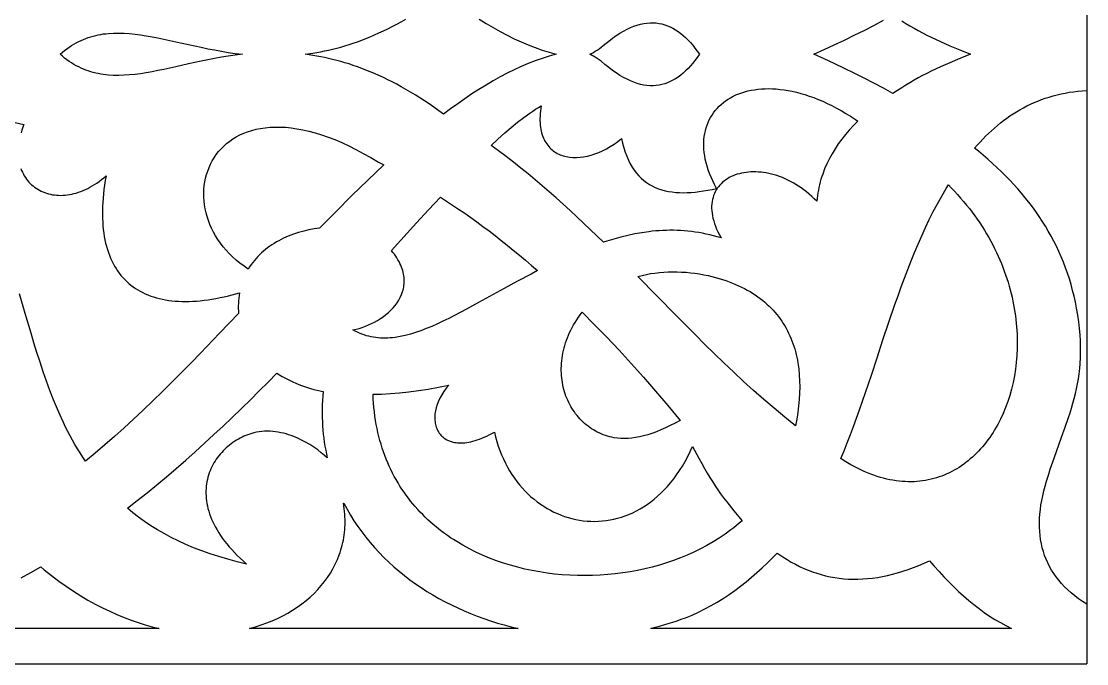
# Model space of a CAD drawing. Extents: x -170 to 170, y -20 to 44.
# Drawn here: x 114.6 to 170.2, y -20.5 to 13.1 of the extents above; entities that cross this region are included whole.
import ezdxf

# ---------------------------------------------------------------- set-up
doc = ezdxf.new("R2010")
doc.units = 0
doc.header["$MEASUREMENT"] = 0
doc.layers.get('0').update_dxf_attribs({"linetype": 'CONTINUOUS'})
doc.layers.add('LAYER_1', color=18, linetype='CONTINUOUS')

msp = doc.modelspace()

# ---------------------------------------------------------------- linework, layer by layer
msp.add_line((170.235, 43.518), (170.235, -20.482))
at = {"layer": 'LAYER_1'}
for points in [[(138.485, 13.198), (138.854, 12.97), (139.223, 12.753), (139.591, 12.548), (139.959, 12.354), (140.326, 12.173), (140.693, 12.004), (141.059, 11.849), (141.425, 11.706), (141.791, 11.577), (142.156, 11.463), (142.52, 11.362), (142.156, 11.261), (141.791, 11.146), (141.425, 11.017), (141.059, 10.875), (140.693, 10.719), (140.326, 10.551), (139.958, 10.369), (139.59, 10.176), (139.222, 9.971), (138.853, 9.754), (138.484, 9.526), (138.114, 9.287), (137.744, 9.038), (137.374, 8.778), (137.003, 8.509), (136.631, 8.23), (136.379, 8.414), (136.128, 8.593), (135.879, 8.764), (135.632, 8.929), (135.387, 9.088), (135.143, 9.241), (134.902, 9.387), (134.661, 9.528), (134.423, 9.662), (134.187, 9.791), (133.952, 9.914), (133.719, 10.031), (133.487, 10.143), (133.258, 10.25), (133.03, 10.351), (132.803, 10.447), (132.579, 10.538), (132.356, 10.624), (132.134, 10.706), (131.914, 10.782), (131.696, 10.854), (131.48, 10.921), (131.265, 10.983), (131.051, 11.042), (130.839, 11.096), (130.629, 11.145), (130.42, 11.191), (130.213, 11.233), (129.803, 11.305), (129.399, 11.362), (129.803, 11.419), (130.213, 11.491), (130.42, 11.533), (130.629, 11.578), (130.839, 11.628), (131.051, 11.682), (131.265, 11.74), (131.48, 11.803), (131.696, 11.87), (131.914, 11.942), (132.134, 12.018), (132.356, 12.099), (132.579, 12.185), (132.803, 12.276), (133.03, 12.372), (133.258, 12.473), (133.487, 12.58), (133.719, 12.692), (133.952, 12.809), (134.187, 12.933), (134.423, 13.061), (134.661, 13.196)], [(160.57, 13.11), (160.785, 12.976), (161, 12.847), (161.218, 12.722), (161.437, 12.6), (161.66, 12.481), (161.886, 12.364), (162.115, 12.25), (162.59, 12.026), (163.087, 11.805), (163.612, 11.585), (164.17, 11.362), (163.612, 11.138), (163.087, 10.918), (162.59, 10.698), (162.115, 10.474), (161.886, 10.359), (161.66, 10.243), (161.437, 10.124), (161.218, 10.002), (161, 9.876), (160.785, 9.747), (160.57, 9.614), (160.356, 9.476), (160.105, 9.316), (159.613, 9.586), (159.113, 9.852), (158.606, 10.113), (158.093, 10.37), (157.573, 10.623), (157.048, 10.873), (156.517, 11.119), (155.981, 11.362), (156.517, 11.605), (157.048, 11.851), (157.573, 12.101), (158.093, 12.354), (158.606, 12.611), (159.113, 12.872), (159.613, 13.138)], [(170.235, -17.376), (170.015, -17.234), (169.806, -17.087), (169.608, -16.937), (169.421, -16.782), (169.244, -16.624), (169.078, -16.461), (168.922, -16.295), (168.776, -16.124), (168.641, -15.95), (168.516, -15.772), (168.401, -15.59), (168.295, -15.404), (168.2, -15.214), (168.114, -15.021), (168.038, -14.824), (167.972, -14.624), (167.915, -14.42), (167.867, -14.212), (167.829, -14.001), (167.8, -13.786), (167.78, -13.568), (167.769, -13.346), (167.766, -13.121), (167.773, -12.893), (167.789, -12.662), (167.813, -12.427), (167.845, -12.189), (167.886, -11.947), (167.935, -11.703), (167.993, -11.455), (168.059, -11.204), (168.133, -10.951), (168.231, -10.634), (168.331, -10.326), (168.531, -9.737), (168.923, -8.643), (169.108, -8.126), (169.282, -7.621), (169.364, -7.371), (169.441, -7.122), (169.515, -6.872), (169.583, -6.622), (169.647, -6.371), (169.705, -6.117), (169.757, -5.86), (169.802, -5.6), (169.841, -5.335), (169.872, -5.065), (169.896, -4.789), (169.912, -4.506), (169.92, -4.216), (169.919, -3.918), (169.909, -3.61), (169.889, -3.293), (169.86, -2.966), (169.82, -2.627), (169.769, -2.277), (169.708, -1.914), (169.646, -1.597), (169.578, -1.285), (169.502, -0.977), (169.419, -0.674), (169.33, -0.375), (169.234, -0.081), (169.131, 0.209), (169.022, 0.495), (168.906, 0.777), (168.783, 1.054), (168.654, 1.328), (168.519, 1.598), (168.377, 1.864), (168.229, 2.126), (168.075, 2.385), (167.915, 2.64), (167.749, 2.891), (167.577, 3.139), (167.399, 3.384), (167.215, 3.625), (167.025, 3.863), (166.83, 4.098), (166.629, 4.33), (166.423, 4.559), (166.211, 4.785), (165.993, 5.008), (165.771, 5.229), (165.543, 5.446), (165.31, 5.661), (165.071, 5.874), (164.828, 6.084), (164.58, 6.292), (164.378, 6.457), (164.519, 6.618), (164.662, 6.775), (164.807, 6.929), (164.955, 7.078), (165.105, 7.225), (165.258, 7.367), (165.413, 7.505), (165.571, 7.64), (165.731, 7.77), (165.894, 7.896), (166.059, 8.018), (166.228, 8.136), (166.399, 8.249), (166.573, 8.358), (166.75, 8.463), (166.93, 8.562), (167.112, 8.658), (167.298, 8.748), (167.487, 8.833), (167.679, 8.914), (167.873, 8.99), (168.071, 9.06), (168.273, 9.126), (168.477, 9.186), (168.685, 9.241), (168.896, 9.291), (169.111, 9.335), (169.328, 9.373), (169.55, 9.406), (169.775, 9.434), (170.003, 9.455), (170.235, 9.471)], [(114.246, 7.788), (114.711, 7.693), (114.654, 7.544), (114.603, 7.397), (114.559, 7.252)], [(114.551, 5.394), (114.589, 5.293), (114.632, 5.196), (114.678, 5.102), (114.729, 5.012), (114.784, 4.925), (114.842, 4.841), (114.904, 4.761), (114.97, 4.685), (115.039, 4.612), (115.112, 4.543), (115.188, 4.478), (115.266, 4.417), (115.348, 4.359), (115.433, 4.306), (115.52, 4.256), (115.61, 4.21), (115.703, 4.169), (115.798, 4.132), (115.896, 4.099), (115.995, 4.07), (116.097, 4.045), (116.201, 4.025), (116.307, 4.01), (116.414, 3.999), (116.523, 3.992), (116.634, 3.99), (116.746, 3.993), (116.859, 4), (116.974, 4.013), (117.089, 4.03), (117.206, 4.052), (117.323, 4.079), (117.442, 4.111), (117.561, 4.148), (117.68, 4.19), (117.8, 4.237), (117.92, 4.29), (118.04, 4.348), (118.161, 4.411), (118.281, 4.479), (118.401, 4.553), (118.521, 4.633), (118.641, 4.718), (118.76, 4.809), (118.879, 4.905), (118.997, 5.008), (118.956, 4.765), (118.92, 4.527), (118.89, 4.294), (118.864, 4.064), (118.844, 3.84), (118.828, 3.619), (118.818, 3.404), (118.812, 3.192), (118.811, 2.986), (118.816, 2.783), (118.825, 2.586), (118.839, 2.392), (118.857, 2.204), (118.881, 2.019), (118.909, 1.84), (118.942, 1.665), (118.979, 1.494), (119.021, 1.328), (119.068, 1.167), (119.119, 1.01), (119.175, 0.857), (119.235, 0.71), (119.3, 0.566), (119.369, 0.428), (119.443, 0.294), (119.521, 0.165), (119.603, 0.04), (119.689, -0.08), (119.78, -0.195), (119.875, -0.306), (119.975, -0.412), (120.078, -0.514), (120.185, -0.611), (120.297, -0.703), (120.413, -0.79), (120.533, -0.873), (120.656, -0.951), (120.784, -1.024), (120.916, -1.093), (121.051, -1.157), (121.191, -1.216), (121.334, -1.271), (121.481, -1.32), (121.632, -1.365), (121.787, -1.405), (121.945, -1.441), (122.107, -1.472), (122.273, -1.497), (122.442, -1.519), (122.615, -1.535), (122.792, -1.546), (122.971, -1.553), (123.155, -1.555), (123.342, -1.552), (123.532, -1.544), (123.726, -1.532), (123.923, -1.514), (124.123, -1.492), (124.327, -1.465), (124.534, -1.433), (124.744, -1.396), (124.958, -1.354), (125.174, -1.307), (125.394, -1.256), (125.975, -1.1), (125.953, -1.241), (125.936, -1.38), (125.923, -1.517), (125.914, -1.652), (125.91, -1.786), (125.91, -1.918), (125.914, -2.048), (125.922, -2.177), (124.93, -3.219), (123.936, -4.251), (123.439, -4.762), (122.94, -5.267), (122.442, -5.768), (121.942, -6.262), (121.442, -6.749), (120.942, -7.228), (120.441, -7.699), (119.939, -8.161), (119.438, -8.613), (118.935, -9.054), (118.432, -9.484), (117.929, -9.902), (117.784, -9.687), (117.644, -9.47), (117.508, -9.25), (117.377, -9.028), (117.249, -8.804), (117.125, -8.578), (117.005, -8.35), (116.889, -8.12), (116.776, -7.888), (116.666, -7.654), (116.456, -7.181), (116.257, -6.702), (116.068, -6.216), (115.888, -5.725), (115.715, -5.229), (115.55, -4.729), (115.389, -4.225), (115.233, -3.717), (115.08, -3.207), (114.778, -2.18), (114.474, -1.148)], [(114.568, -15.995), (115.078, -15.716), (115.585, -15.427), (115.77, -15.575), (116.151, -15.878), (116.532, -16.165), (116.913, -16.436), (117.294, -16.691), (117.675, -16.932), (118.055, -17.157), (118.434, -17.368), (118.813, -17.564), (119.19, -17.746), (119.566, -17.914), (119.94, -18.068), (120.312, -18.209), (120.682, -18.336), (121.05, -18.449), (121.416, -18.55), (121.778, -18.638), (107.187, -18.638)], [(-170.138, -20.482), (170.235, -20.482)]]:
    msp.add_lwpolyline(points, dxfattribs=at)
for points in [[(147.738, 12.997), (147.891, 12.977), (148.042, 12.946), (148.19, 12.905), (148.336, 12.854), (148.479, 12.793), (148.619, 12.722), (148.756, 12.641), (148.892, 12.552), (149.024, 12.453), (149.154, 12.345), (149.282, 12.229), (149.408, 12.104), (149.531, 11.972), (149.652, 11.831), (149.77, 11.682), (149.887, 11.526), (150.001, 11.362), (149.887, 11.198), (149.77, 11.042), (149.652, 10.893), (149.531, 10.752), (149.408, 10.619), (149.282, 10.494), (149.154, 10.378), (149.024, 10.27), (148.892, 10.172), (148.756, 10.082), (148.619, 10.002), (148.479, 9.931), (148.336, 9.869), (148.19, 9.818), (148.042, 9.777), (147.891, 9.746), (147.738, 9.726), (147.581, 9.716), (147.422, 9.718), (147.259, 9.731), (147.094, 9.755), (146.925, 9.79), (146.754, 9.838), (146.58, 9.897), (146.402, 9.969), (146.221, 10.053), (146.037, 10.15), (145.849, 10.26), (145.659, 10.383), (145.464, 10.519), (145.267, 10.669), (145.066, 10.833), (144.86, 10.997), (144.758, 11.072), (144.658, 11.14), (144.559, 11.204), (144.46, 11.262), (144.363, 11.315), (144.267, 11.362), (144.363, 11.409), (144.46, 11.462), (144.559, 11.52), (144.658, 11.583), (144.758, 11.652), (144.86, 11.726), (144.962, 11.806), (145.066, 11.891), (145.267, 12.054), (145.464, 12.204), (145.659, 12.34), (145.849, 12.463), (146.037, 12.573), (146.221, 12.67), (146.402, 12.754), (146.58, 12.826), (146.754, 12.885), (146.925, 12.933), (147.094, 12.968), (147.259, 12.992), (147.422, 13.005), (147.581, 13.007)], [(119.946, 12.462), (120.229, 12.443), (120.516, 12.414), (120.807, 12.376), (121.103, 12.33), (121.403, 12.278), (121.708, 12.219), (122.017, 12.155), (122.65, 12.017), (123.302, 11.871), (123.976, 11.724), (124.32, 11.653), (124.67, 11.585), (125.026, 11.521), (125.387, 11.462), (125.754, 11.408), (126.127, 11.362), (125.754, 11.315), (125.387, 11.262), (125.026, 11.203), (124.67, 11.138), (124.32, 11.07), (123.976, 10.999), (123.302, 10.853), (122.65, 10.706), (122.017, 10.568), (121.708, 10.505), (121.403, 10.446), (121.103, 10.393), (120.807, 10.347), (120.516, 10.31), (120.229, 10.281), (119.946, 10.262), (119.667, 10.253), (119.392, 10.257), (119.121, 10.274), (118.987, 10.287), (118.853, 10.304), (118.721, 10.325), (118.59, 10.349), (118.459, 10.378), (118.329, 10.41), (118.201, 10.447), (118.073, 10.488), (117.945, 10.533), (117.819, 10.583), (117.694, 10.638), (117.569, 10.698), (117.445, 10.762), (117.322, 10.832), (117.199, 10.906), (117.077, 10.986), (116.956, 11.072), (116.836, 11.163), (116.717, 11.259), (116.598, 11.362), (116.717, 11.464), (116.836, 11.561), (116.956, 11.652), (117.077, 11.737), (117.199, 11.817), (117.322, 11.892), (117.445, 11.962), (117.569, 12.026), (117.694, 12.086), (117.819, 12.14), (117.945, 12.19), (118.073, 12.236), (118.201, 12.277), (118.329, 12.313), (118.459, 12.346), (118.59, 12.374), (118.721, 12.399), (118.853, 12.42), (118.987, 12.437), (119.121, 12.45), (119.392, 12.467), (119.667, 12.47)], [(153.816, 9.559), (154.016, 9.547), (154.22, 9.528), (154.427, 9.501), (154.638, 9.467), (154.853, 9.425), (155.07, 9.375), (155.292, 9.317), (155.516, 9.251), (155.743, 9.176), (155.973, 9.094), (156.206, 9.003), (156.441, 8.903), (156.679, 8.794), (156.92, 8.677), (157.162, 8.551), (157.407, 8.416), (157.654, 8.271), (157.902, 8.118), (158.152, 7.955), (158.279, 7.869), (158.049, 7.637), (157.832, 7.402), (157.627, 7.163), (157.434, 6.92), (157.254, 6.673), (157.086, 6.422), (156.931, 6.167), (156.789, 5.907), (156.66, 5.644), (156.544, 5.376), (156.442, 5.104), (156.395, 4.967), (156.353, 4.828), (156.313, 4.688), (156.277, 4.547), (156.244, 4.406), (156.215, 4.262), (156.189, 4.118), (156.167, 3.973), (156.148, 3.827), (156.133, 3.679), (156.002, 3.811), (155.869, 3.936), (155.734, 4.055), (155.598, 4.167), (155.461, 4.274), (155.322, 4.375), (155.183, 4.469), (155.042, 4.558), (154.901, 4.641), (154.76, 4.718), (154.618, 4.789), (154.476, 4.855), (154.334, 4.915), (154.192, 4.969), (154.051, 5.018), (153.91, 5.061), (153.77, 5.099), (153.63, 5.131), (153.492, 5.159), (153.355, 5.181), (153.22, 5.197), (153.086, 5.209), (152.953, 5.215), (152.823, 5.217), (152.695, 5.213), (152.569, 5.205), (152.445, 5.191), (152.324, 5.173), (152.206, 5.15), (152.09, 5.122), (151.978, 5.09), (151.869, 5.053), (151.764, 5.012), (151.662, 4.966), (151.564, 4.915), (151.47, 4.86), (151.38, 4.801), (151.294, 4.738), (151.213, 4.67), (151.136, 4.598), (151.064, 4.523), (150.997, 4.443), (150.936, 4.359), (150.879, 4.271), (150.829, 4.179), (150.783, 4.083), (150.744, 3.984), (150.711, 3.881), (150.684, 3.774), (150.663, 3.664), (150.649, 3.55), (150.641, 3.432), (150.64, 3.312), (150.647, 3.187), (150.66, 3.06), (150.681, 2.929), (150.709, 2.795), (150.746, 2.657), (150.79, 2.517), (150.842, 2.373), (150.902, 2.227), (150.971, 2.077), (151.048, 1.925), (151.134, 1.77), (150.936, 1.827), (150.739, 1.879), (150.543, 1.926), (150.349, 1.969), (150.156, 2.008), (149.963, 2.042), (149.772, 2.071), (149.582, 2.097), (149.393, 2.118), (149.204, 2.135), (149.017, 2.148), (148.83, 2.157), (148.644, 2.162), (148.458, 2.163), (148.273, 2.16), (148.089, 2.153), (147.905, 2.143), (147.721, 2.129), (147.538, 2.112), (147.355, 2.091), (146.99, 2.038), (146.625, 1.973), (146.261, 1.895), (145.896, 1.805), (145.531, 1.703), (145.164, 1.59), (144.993, 1.538), (144.298, 2.21), (143.595, 2.873), (143.24, 3.202), (142.882, 3.528), (142.521, 3.851), (142.158, 4.17), (141.791, 4.487), (141.42, 4.801), (141.046, 5.11), (140.668, 5.416), (140.286, 5.718), (139.899, 6.016), (139.508, 6.309), (139.113, 6.597), (139.475, 6.933), (139.826, 7.248), (140.169, 7.542), (140.501, 7.814), (140.824, 8.063), (141.136, 8.288), (141.289, 8.392), (141.439, 8.489), (141.586, 8.579), (141.731, 8.664), (141.71, 8.526), (141.693, 8.392), (141.681, 8.261), (141.673, 8.135), (141.67, 8.012), (141.671, 7.892), (141.675, 7.777), (141.684, 7.665), (141.697, 7.556), (141.714, 7.452), (141.734, 7.351), (141.758, 7.253), (141.786, 7.16), (141.817, 7.07), (141.852, 6.983), (141.89, 6.9), (141.931, 6.821), (141.976, 6.745), (142.023, 6.673), (142.074, 6.605), (142.127, 6.54), (142.183, 6.478), (142.242, 6.42), (142.304, 6.366), (142.368, 6.315), (142.434, 6.267), (142.503, 6.223), (142.574, 6.183), (142.648, 6.146), (142.723, 6.113), (142.801, 6.082), (142.88, 6.056), (142.961, 6.033), (143.045, 6.013), (143.129, 5.997), (143.216, 5.984), (143.393, 5.968), (143.575, 5.966), (143.762, 5.977), (143.953, 6.001), (144.148, 6.039), (144.344, 6.09), (144.543, 6.154), (144.743, 6.231), (144.943, 6.321), (145.143, 6.424), (145.342, 6.54), (145.54, 6.668), (145.735, 6.809), (145.927, 6.962), (145.984, 6.709), (146.049, 6.47), (146.122, 6.243), (146.203, 6.03), (146.29, 5.83), (146.385, 5.642), (146.487, 5.467), (146.596, 5.304), (146.711, 5.152), (146.833, 5.013), (146.962, 4.884), (147.097, 4.767), (147.238, 4.66), (147.385, 4.564), (147.538, 4.478), (147.697, 4.403), (147.861, 4.337), (148.031, 4.281), (148.206, 4.233), (148.386, 4.195), (148.571, 4.166), (148.761, 4.145), (148.956, 4.133), (149.155, 4.129), (149.359, 4.132), (149.567, 4.143), (149.779, 4.161), (149.995, 4.186), (150.215, 4.217), (150.438, 4.256), (150.665, 4.3), (150.896, 4.35), (150.79, 4.549), (150.694, 4.746), (150.607, 4.94), (150.529, 5.132), (150.461, 5.322), (150.402, 5.509), (150.352, 5.693), (150.31, 5.875), (150.277, 6.054), (150.253, 6.23), (150.237, 6.402), (150.23, 6.572), (150.231, 6.738), (150.239, 6.9), (150.256, 7.059), (150.281, 7.214), (150.313, 7.365), (150.352, 7.513), (150.4, 7.656), (150.454, 7.795), (150.516, 7.93), (150.584, 8.06), (150.66, 8.186), (150.742, 8.307), (150.831, 8.423), (150.927, 8.534), (151.029, 8.641), (151.137, 8.742), (151.251, 8.838), (151.372, 8.928), (151.498, 9.013), (151.63, 9.093), (151.768, 9.166), (151.911, 9.234), (152.06, 9.296), (152.214, 9.352), (152.373, 9.401), (152.537, 9.444), (152.706, 9.481), (152.88, 9.511), (153.059, 9.535), (153.242, 9.551), (153.429, 9.561), (153.621, 9.564)], [(128.105, 7.559), (128.386, 7.544), (128.675, 7.516), (128.974, 7.473), (129.281, 7.416), (129.597, 7.345), (129.922, 7.257), (130.256, 7.154), (130.599, 7.035), (130.95, 6.9), (131.31, 6.747), (131.678, 6.577), (132.055, 6.389), (132.44, 6.183), (132.833, 5.959), (133.235, 5.715), (133.51, 5.577), (133.092, 5.186), (132.674, 4.788), (132.255, 4.384), (131.836, 3.973), (130.997, 3.134), (130.156, 2.275), (129.877, 2.238), (129.6, 2.189), (129.325, 2.126), (129.053, 2.051), (128.785, 1.962), (128.654, 1.913), (128.523, 1.861), (128.394, 1.806), (128.267, 1.747), (128.142, 1.685), (128.019, 1.62), (127.898, 1.552), (127.78, 1.481), (127.663, 1.406), (127.55, 1.328), (127.439, 1.247), (127.33, 1.162), (127.225, 1.074), (127.123, 0.984), (127.023, 0.889), (126.928, 0.792), (126.835, 0.691), (126.747, 0.587), (126.662, 0.48), (126.581, 0.37), (126.503, 0.256), (126.43, 0.139), (126.208, 0.288), (125.998, 0.444), (125.798, 0.605), (125.61, 0.773), (125.434, 0.946), (125.269, 1.123), (125.115, 1.305), (124.972, 1.492), (124.84, 1.682), (124.719, 1.875), (124.609, 2.071), (124.511, 2.269), (124.423, 2.47), (124.346, 2.672), (124.28, 2.876), (124.224, 3.08), (124.18, 3.284), (124.146, 3.489), (124.122, 3.693), (124.109, 3.896), (124.107, 4.098), (124.115, 4.298), (124.134, 4.497), (124.163, 4.692), (124.202, 4.885), (124.251, 5.074), (124.311, 5.26), (124.381, 5.442), (124.461, 5.618), (124.551, 5.79), (124.651, 5.957), (124.761, 6.118), (124.881, 6.272), (125.011, 6.42), (125.15, 6.561), (125.299, 6.694), (125.459, 6.819), (125.627, 6.936), (125.805, 7.045), (125.993, 7.144), (126.191, 7.234), (126.397, 7.314), (126.614, 7.383), (126.839, 7.442), (127.074, 7.489), (127.318, 7.525), (127.571, 7.549), (127.834, 7.56)], [(163.155, 4.389), (163.324, 4.21), (163.489, 4.03), (163.65, 3.849), (163.806, 3.667), (163.957, 3.483), (164.104, 3.298), (164.246, 3.112), (164.383, 2.925), (164.516, 2.737), (164.645, 2.548), (164.77, 2.358), (164.89, 2.167), (165.005, 1.976), (165.116, 1.784), (165.224, 1.591), (165.326, 1.398), (165.425, 1.204), (165.519, 1.01), (165.61, 0.815), (165.696, 0.62), (165.778, 0.425), (165.856, 0.229), (165.93, 0.033), (165.999, -0.162), (166.065, -0.358), (166.127, -0.554), (166.186, -0.75), (166.24, -0.945), (166.29, -1.141), (166.337, -1.336), (166.38, -1.531), (166.419, -1.725), (166.454, -1.919), (166.485, -2.113), (166.513, -2.306), (166.538, -2.499), (166.576, -2.881), (166.599, -3.261), (166.609, -3.637), (166.605, -4.01), (166.588, -4.377), (166.558, -4.74), (166.515, -5.097), (166.459, -5.448), (166.39, -5.793), (166.31, -6.131), (166.217, -6.462), (166.113, -6.785), (165.997, -7.1), (165.871, -7.405), (165.733, -7.702), (165.584, -7.989), (165.506, -8.129), (165.426, -8.266), (165.342, -8.4), (165.256, -8.532), (165.168, -8.661), (165.077, -8.787), (164.984, -8.91), (164.889, -9.03), (164.791, -9.148), (164.691, -9.262), (164.588, -9.373), (164.483, -9.481), (164.376, -9.585), (164.267, -9.687), (164.155, -9.785), (164.042, -9.879), (163.926, -9.97), (163.808, -10.058), (163.688, -10.142), (163.567, -10.222), (163.443, -10.299), (163.317, -10.371), (163.189, -10.44), (163.059, -10.506), (162.928, -10.567), (162.794, -10.624), (162.659, -10.677), (162.522, -10.726), (162.384, -10.77), (162.243, -10.811), (162.101, -10.847), (161.957, -10.879), (161.812, -10.906), (161.665, -10.929), (161.516, -10.948), (161.366, -10.961), (161.215, -10.971), (161.062, -10.975), (160.907, -10.975), (160.751, -10.969), (160.594, -10.959), (160.435, -10.944), (160.275, -10.924), (160.114, -10.899), (159.952, -10.869), (159.788, -10.834), (159.623, -10.793), (159.457, -10.747), (159.29, -10.696), (159.122, -10.639), (158.952, -10.577), (158.782, -10.509), (158.611, -10.436), (158.438, -10.357), (158.265, -10.272), (158.091, -10.181), (157.916, -10.085), (157.74, -9.983), (157.563, -9.875), (157.385, -9.761), (157.558, -9.353), (157.727, -8.937), (157.892, -8.515), (158.054, -8.087), (158.214, -7.652), (158.371, -7.212), (158.68, -6.319), (158.984, -5.411), (159.287, -4.492), (159.591, -3.567), (159.9, -2.639), (160.216, -1.714), (160.378, -1.254), (160.542, -0.795), (160.71, -0.34), (160.882, 0.113), (161.058, 0.561), (161.238, 1.006), (161.424, 1.445), (161.614, 1.88), (161.81, 2.308), (162.012, 2.73), (162.221, 3.145), (162.436, 3.552), (162.658, 3.952), (162.888, 4.343), (163.007, 4.544)], [(136.784, 3.692), (137.103, 3.483), (137.421, 3.269), (137.74, 3.05), (138.058, 2.827), (138.376, 2.598), (138.693, 2.365), (139.011, 2.127), (139.328, 1.884), (139.645, 1.637), (139.962, 1.385), (140.278, 1.128), (140.595, 0.867), (140.911, 0.601), (141.227, 0.33), (141.543, 0.055), (141.206, -0.121), (140.491, -0.498), (139.796, -0.876), (138.464, -1.616), (137.826, -1.965), (137.206, -2.292), (136.903, -2.445), (136.604, -2.591), (136.31, -2.728), (136.019, -2.856), (135.733, -2.974), (135.451, -3.082), (135.173, -3.178), (134.899, -3.261), (134.629, -3.332), (134.363, -3.389), (134.1, -3.432), (133.97, -3.448), (133.841, -3.46), (133.714, -3.467), (133.587, -3.471), (133.46, -3.471), (133.335, -3.466), (133.211, -3.457), (133.088, -3.444), (132.965, -3.426), (132.843, -3.403), (132.723, -3.376), (132.603, -3.343), (132.484, -3.306), (132.365, -3.264), (132.248, -3.217), (132.131, -3.164), (132.016, -3.107), (131.901, -3.044), (132.062, -3.006), (132.225, -2.962), (132.388, -2.91), (132.551, -2.85), (132.713, -2.784), (132.872, -2.71), (133.03, -2.63), (133.184, -2.543), (133.334, -2.45), (133.479, -2.35), (133.618, -2.244), (133.751, -2.132), (133.877, -2.015), (133.995, -1.892), (134.104, -1.763), (134.204, -1.629), (134.294, -1.49), (134.373, -1.346), (134.441, -1.196), (134.495, -1.043), (134.518, -0.964), (134.537, -0.884), (134.553, -0.804), (134.565, -0.722), (134.573, -0.639), (134.578, -0.555), (134.579, -0.47), (134.576, -0.384), (134.568, -0.297), (134.557, -0.209), (134.541, -0.121), (134.522, -0.031), (134.497, 0.06), (134.468, 0.151), (134.435, 0.244), (134.397, 0.337), (134.354, 0.431), (134.306, 0.525), (134.253, 0.621), (134.195, 0.717), (134.132, 0.814), (134.063, 0.912), (133.989, 1.01), (133.91, 1.109), (135.222, 2.55), (135.852, 3.236), (136.465, 3.897)], [(148.836, -0.007), (149.07, -0.016), (149.303, -0.031), (149.537, -0.053), (149.77, -0.082), (150.002, -0.117), (150.234, -0.159), (150.465, -0.207), (150.658, -0.253), (150.848, -0.302), (151.032, -0.354), (151.213, -0.409), (151.389, -0.468), (151.561, -0.529), (151.728, -0.594), (151.892, -0.661), (152.051, -0.732), (152.205, -0.805), (152.356, -0.881), (152.503, -0.961), (152.645, -1.043), (152.783, -1.127), (152.917, -1.215), (153.047, -1.305), (153.173, -1.398), (153.295, -1.493), (153.414, -1.592), (153.528, -1.692), (153.638, -1.795), (153.744, -1.901), (153.847, -2.009), (153.945, -2.119), (154.04, -2.232), (154.131, -2.347), (154.218, -2.464), (154.301, -2.584), (154.381, -2.706), (154.457, -2.83), (154.529, -2.956), (154.598, -3.084), (154.663, -3.214), (154.724, -3.346), (154.782, -3.48), (154.837, -3.616), (154.887, -3.754), (154.935, -3.894), (154.978, -4.035), (155.019, -4.178), (155.056, -4.323), (155.089, -4.47), (155.119, -4.619), (155.146, -4.769), (155.19, -5.073), (155.221, -5.384), (155.238, -5.7), (155.243, -6.022), (155.236, -6.348), (155.216, -6.68), (155.185, -7.015), (155.141, -7.355), (155.086, -7.699), (155.019, -8.046), (154.458, -7.596), (153.908, -7.139), (153.367, -6.675), (152.835, -6.206), (152.311, -5.731), (151.794, -5.25), (151.282, -4.765), (150.775, -4.275), (150.273, -3.781), (149.773, -3.284), (148.778, -2.28), (146.784, -0.246), (147.004, -0.191), (147.228, -0.143), (147.453, -0.102), (147.68, -0.069), (147.909, -0.042), (148.139, -0.023), (148.371, -0.011), (148.603, -0.005)], [(144.518, -2.768), (145.161, -3.429), (145.801, -4.108), (146.439, -4.803), (147.076, -5.515), (147.713, -6.246), (148.351, -6.997), (148.992, -7.767), (148.73, -7.911), (148.476, -8.043), (148.228, -8.162), (147.986, -8.269), (147.751, -8.364), (147.522, -8.448), (147.299, -8.519), (147.081, -8.58), (146.87, -8.629), (146.665, -8.667), (146.465, -8.694), (146.272, -8.71), (146.083, -8.716), (145.9, -8.712), (145.723, -8.697), (145.55, -8.672), (145.433, -8.649), (145.317, -8.622), (145.203, -8.591), (145.091, -8.556), (144.981, -8.517), (144.874, -8.474), (144.768, -8.428), (144.664, -8.377), (144.563, -8.323), (144.464, -8.266), (144.367, -8.205), (144.272, -8.141), (144.18, -8.073), (144.09, -8.002), (144.003, -7.928), (143.918, -7.852), (143.836, -7.772), (143.757, -7.689), (143.68, -7.603), (143.606, -7.515), (143.535, -7.424), (143.467, -7.33), (143.402, -7.234), (143.339, -7.136), (143.28, -7.035), (143.224, -6.932), (143.17, -6.827), (143.12, -6.719), (143.074, -6.61), (143.03, -6.499), (142.99, -6.385), (142.953, -6.27), (142.92, -6.154), (142.89, -6.035), (142.864, -5.916), (142.841, -5.794), (142.822, -5.672), (142.807, -5.547), (142.795, -5.422), (142.787, -5.296), (142.783, -5.168), (142.783, -5.04), (142.787, -4.91), (142.795, -4.78), (142.807, -4.649), (142.823, -4.518), (142.843, -4.385), (142.867, -4.252), (142.896, -4.119), (142.929, -3.986), (142.966, -3.852), (143.008, -3.718), (143.054, -3.583), (143.105, -3.449), (143.16, -3.315), (143.22, -3.181), (143.285, -3.047), (143.354, -2.913), (143.428, -2.78), (143.507, -2.647), (143.591, -2.515), (143.68, -2.383), (143.774, -2.252), (143.872, -2.121)], [(128.059, -5.39), (128.195, -5.47), (128.334, -5.547), (128.475, -5.621), (128.619, -5.692), (128.765, -5.76), (128.914, -5.825), (129.065, -5.887), (129.218, -5.945), (129.373, -6), (129.53, -6.052), (129.689, -6.101), (129.85, -6.147), (130.012, -6.189), (130.34, -6.264), (130.321, -6.494), (130.306, -6.722), (130.296, -6.949), (130.291, -7.174), (130.29, -7.397), (130.294, -7.618), (130.301, -7.838), (130.313, -8.056), (130.33, -8.272), (130.35, -8.486), (130.375, -8.699), (130.404, -8.909), (130.437, -9.118), (130.474, -9.325), (130.515, -9.531), (130.56, -9.734), (130.413, -9.597), (130.247, -9.456), (130.063, -9.314), (129.864, -9.173), (129.649, -9.034), (129.422, -8.902), (129.182, -8.778), (129.058, -8.72), (128.932, -8.664), (128.803, -8.612), (128.673, -8.564), (128.54, -8.519), (128.406, -8.479), (128.27, -8.442), (128.132, -8.411), (127.993, -8.385), (127.853, -8.364), (127.713, -8.348), (127.571, -8.339), (127.429, -8.336), (127.286, -8.339), (127.144, -8.349), (127.001, -8.366), (126.858, -8.391), (126.715, -8.424), (126.612, -8.452), (126.509, -8.484), (126.407, -8.519), (126.306, -8.558), (126.206, -8.601), (126.106, -8.647), (126.008, -8.696), (125.911, -8.748), (125.816, -8.804), (125.722, -8.863), (125.63, -8.925), (125.539, -8.99), (125.451, -9.058), (125.364, -9.129), (125.28, -9.203), (125.198, -9.28), (125.118, -9.36), (125.041, -9.442), (124.966, -9.527), (124.895, -9.615), (124.826, -9.705), (124.76, -9.798), (124.697, -9.894), (124.638, -9.991), (124.582, -10.092), (124.529, -10.194), (124.481, -10.299), (124.435, -10.406), (124.394, -10.515), (124.357, -10.626), (124.324, -10.739), (124.295, -10.855), (124.27, -10.972), (124.25, -11.091), (124.235, -11.212), (124.224, -11.334), (124.218, -11.459), (124.218, -11.585), (124.222, -11.713), (124.231, -11.842), (124.246, -11.973), (124.266, -12.105), (124.292, -12.239), (124.324, -12.374), (124.361, -12.51), (124.405, -12.647), (124.454, -12.786), (124.51, -12.926), (124.572, -13.067), (124.641, -13.209), (124.716, -13.352), (124.798, -13.496), (124.886, -13.64), (124.982, -13.786), (125.084, -13.932), (125.194, -14.079), (125.311, -14.226), (125.436, -14.375), (125.568, -14.523), (125.708, -14.672), (125.855, -14.822), (126.011, -14.972), (126.175, -15.122), (126.346, -15.273), (125.844, -15.154), (125.359, -15.025), (124.89, -14.887), (124.436, -14.741), (123.999, -14.586), (123.576, -14.422), (123.169, -14.25), (122.776, -14.071), (122.397, -13.883), (122.032, -13.687), (121.68, -13.484), (121.342, -13.274), (121.016, -13.057), (120.703, -12.832), (120.401, -12.601), (120.112, -12.363), (120.629, -11.96), (121.143, -11.55), (121.653, -11.133), (122.16, -10.71), (122.663, -10.281), (123.162, -9.846), (123.657, -9.407), (124.148, -8.963), (124.635, -8.515), (125.118, -8.064), (125.597, -7.61), (126.071, -7.152), (126.542, -6.693), (127.008, -6.232), (127.469, -5.77), (127.926, -5.306)], [(136.77, -6.094), (136.646, -6.261), (136.536, -6.43), (136.441, -6.6), (136.361, -6.771), (136.295, -6.941), (136.244, -7.111), (136.207, -7.277), (136.184, -7.441), (136.176, -7.601), (136.176, -7.68), (136.181, -7.756), (136.188, -7.832), (136.2, -7.906), (136.214, -7.978), (136.232, -8.049), (136.254, -8.118), (136.278, -8.185), (136.306, -8.25), (136.338, -8.312), (136.373, -8.373), (136.411, -8.431), (136.452, -8.486), (136.497, -8.539), (136.545, -8.589), (136.596, -8.637), (136.65, -8.681), (136.708, -8.722), (136.769, -8.761), (136.833, -8.796), (136.9, -8.827), (136.971, -8.856), (137.044, -8.88), (137.121, -8.901), (137.201, -8.918), (137.284, -8.931), (137.37, -8.941), (137.459, -8.946), (137.551, -8.947), (137.646, -8.943), (137.744, -8.935), (137.846, -8.923), (137.95, -8.905), (138.057, -8.884), (138.167, -8.857), (138.28, -8.825), (138.396, -8.788), (138.515, -8.746), (138.637, -8.699), (138.762, -8.646), (138.89, -8.587), (139.02, -8.523), (139.154, -8.454), (139.29, -8.378), (139.35, -8.628), (139.417, -8.872), (139.492, -9.11), (139.574, -9.342), (139.663, -9.567), (139.759, -9.786), (139.862, -9.999), (139.97, -10.205), (140.085, -10.404), (140.206, -10.597), (140.332, -10.783), (140.464, -10.963), (140.602, -11.135), (140.744, -11.301), (140.891, -11.459), (141.043, -11.61), (141.199, -11.755), (141.36, -11.892), (141.524, -12.021), (141.692, -12.144), (141.864, -12.258), (142.039, -12.366), (142.218, -12.466), (142.399, -12.558), (142.583, -12.642), (142.77, -12.718), (142.959, -12.787), (143.15, -12.848), (143.343, -12.9), (143.537, -12.945), (143.733, -12.981), (143.931, -13.01), (144.129, -13.029), (144.328, -13.041), (144.528, -13.044), (144.729, -13.038), (144.929, -13.024), (145.13, -13.001), (145.33, -12.97), (145.53, -12.929), (145.729, -12.88), (145.927, -12.822), (146.124, -12.754), (146.32, -12.678), (146.515, -12.592), (146.708, -12.498), (146.899, -12.393), (147.088, -12.28), (147.274, -12.157), (147.458, -12.024), (147.639, -11.882), (147.817, -11.73), (147.992, -11.569), (148.164, -11.397), (148.332, -11.216), (148.496, -11.025), (148.656, -10.823), (148.812, -10.612), (148.964, -10.39), (149.111, -10.158), (149.252, -9.916), (149.389, -9.663), (149.521, -9.4), (149.647, -9.126), (149.972, -9.747), (150.121, -10.022), (150.265, -10.279), (150.404, -10.52), (150.541, -10.748), (150.678, -10.967), (150.817, -11.18), (150.96, -11.389), (151.108, -11.598), (151.264, -11.81), (151.429, -12.028), (151.796, -12.495), (152.226, -13.023), (152.086, -13.145), (151.943, -13.263), (151.799, -13.379), (151.651, -13.493), (151.35, -13.712), (151.039, -13.92), (150.72, -14.119), (150.392, -14.307), (150.057, -14.484), (149.715, -14.651), (149.366, -14.808), (149.01, -14.954), (148.649, -15.09), (148.282, -15.214), (147.911, -15.329), (147.534, -15.432), (147.154, -15.525), (146.77, -15.608), (146.383, -15.679), (145.993, -15.74), (145.601, -15.79), (145.208, -15.829), (144.813, -15.858), (144.416, -15.875), (144.02, -15.882), (143.623, -15.877), (143.227, -15.862), (142.832, -15.836), (142.438, -15.798), (142.046, -15.75), (141.657, -15.69), (141.27, -15.62), (140.886, -15.538), (140.506, -15.445), (140.129, -15.341), (139.758, -15.226), (139.391, -15.1), (139.03, -14.962), (138.675, -14.813), (138.325, -14.652), (137.983, -14.48), (137.648, -14.297), (137.321, -14.103), (137.16, -14.001), (137.002, -13.897), (136.845, -13.789), (136.691, -13.679), (136.539, -13.566), (136.389, -13.45), (136.242, -13.331), (136.097, -13.209), (135.955, -13.085), (135.815, -12.957), (135.678, -12.827), (135.543, -12.693), (135.411, -12.557), (135.282, -12.418), (135.156, -12.276), (135.033, -12.131), (134.912, -11.983), (134.795, -11.832), (134.68, -11.678), (134.569, -11.522), (134.461, -11.362), (134.356, -11.2), (134.254, -11.034), (134.156, -10.866), (134.061, -10.694), (133.97, -10.52), (133.882, -10.342), (133.797, -10.162), (133.716, -9.979), (133.639, -9.793), (133.566, -9.604), (133.496, -9.411), (133.431, -9.216), (133.369, -9.018), (133.311, -8.817), (133.257, -8.613), (133.207, -8.406), (133.161, -8.196), (133.12, -7.983), (133.082, -7.767), (133.049, -7.547), (133.021, -7.325), (132.996, -7.1), (132.977, -6.872), (132.961, -6.641), (132.951, -6.407), (133.395, -6.392), (133.853, -6.366), (134.326, -6.327), (134.813, -6.275), (135.316, -6.21), (135.832, -6.131), (136.363, -6.038), (136.909, -5.93)], [(131.589, -12.411), (131.766, -12.717), (131.953, -13.017), (132.149, -13.31), (132.355, -13.597), (132.569, -13.877), (132.793, -14.151), (133.025, -14.418), (133.266, -14.678), (133.514, -14.931), (133.771, -15.178), (134.035, -15.417), (134.307, -15.649), (134.585, -15.875), (134.871, -16.093), (135.163, -16.304), (135.462, -16.507), (135.766, -16.703), (136.077, -16.892), (136.393, -17.073), (136.715, -17.247), (137.041, -17.413), (137.373, -17.571), (137.709, -17.722), (138.049, -17.864), (138.394, -17.999), (138.742, -18.126), (139.094, -18.245), (139.45, -18.356), (139.808, -18.458), (140.169, -18.552), (140.533, -18.638), (126.495, -18.638), (126.804, -18.554), (127.106, -18.459), (127.4, -18.354), (127.687, -18.24), (127.965, -18.115), (128.235, -17.982), (128.497, -17.839), (128.749, -17.688), (128.992, -17.528), (129.225, -17.36), (129.449, -17.183), (129.663, -16.999), (129.866, -16.808), (130.059, -16.609), (130.24, -16.404), (130.411, -16.191), (130.57, -15.973), (130.718, -15.748), (130.853, -15.517), (130.976, -15.281), (131.087, -15.039), (131.185, -14.792), (131.229, -14.667), (131.27, -14.54), (131.307, -14.412), (131.341, -14.284), (131.372, -14.154), (131.399, -14.023), (131.423, -13.891), (131.443, -13.758), (131.46, -13.624), (131.473, -13.49), (131.482, -13.354), (131.488, -13.218), (131.49, -13.08), (131.488, -12.942), (131.483, -12.803), (131.474, -12.664), (131.461, -12.523), (131.444, -12.383), (131.424, -12.241), (131.399, -12.099), (131.423, -12.099)], [(154.152, -14.76), (154.365, -14.905), (154.58, -15.041), (154.796, -15.169), (155.015, -15.289), (155.235, -15.4), (155.457, -15.502), (155.681, -15.597), (155.907, -15.682), (156.135, -15.759), (156.365, -15.828), (156.597, -15.887), (156.831, -15.939), (157.068, -15.981), (157.306, -16.015), (157.547, -16.04), (157.79, -16.057), (158.035, -16.064), (158.283, -16.063), (158.533, -16.053), (158.786, -16.034), (159.041, -16.007), (159.299, -15.97), (159.559, -15.925), (159.822, -15.87), (160.088, -15.807), (160.356, -15.734), (160.627, -15.653), (160.901, -15.562), (161.178, -15.463), (161.457, -15.354), (161.74, -15.236), (162.025, -15.109), (162.273, -15.394), (162.522, -15.672), (162.774, -15.942), (163.029, -16.205), (163.285, -16.459), (163.545, -16.705), (163.807, -16.943), (164.072, -17.172), (164.34, -17.391), (164.611, -17.601), (164.886, -17.8), (165.163, -17.99), (165.444, -18.169), (165.728, -18.337), (166.016, -18.493), (166.307, -18.638), (147.455, -18.638), (147.687, -18.582), (147.918, -18.522), (148.147, -18.458), (148.376, -18.39), (148.604, -18.318), (148.83, -18.243), (149.055, -18.163), (149.279, -18.079), (149.623, -17.939), (149.96, -17.787), (150.291, -17.623), (150.615, -17.448), (150.934, -17.264), (151.246, -17.069), (151.552, -16.865), (151.853, -16.652), (152.148, -16.431), (152.437, -16.203), (152.721, -15.967), (153, -15.725), (153.274, -15.476), (153.543, -15.223), (153.807, -14.964), (154.067, -14.701)]]:
    msp.add_lwpolyline(points, close=True, dxfattribs=at)

doc.saveas('drawing.dxf')
